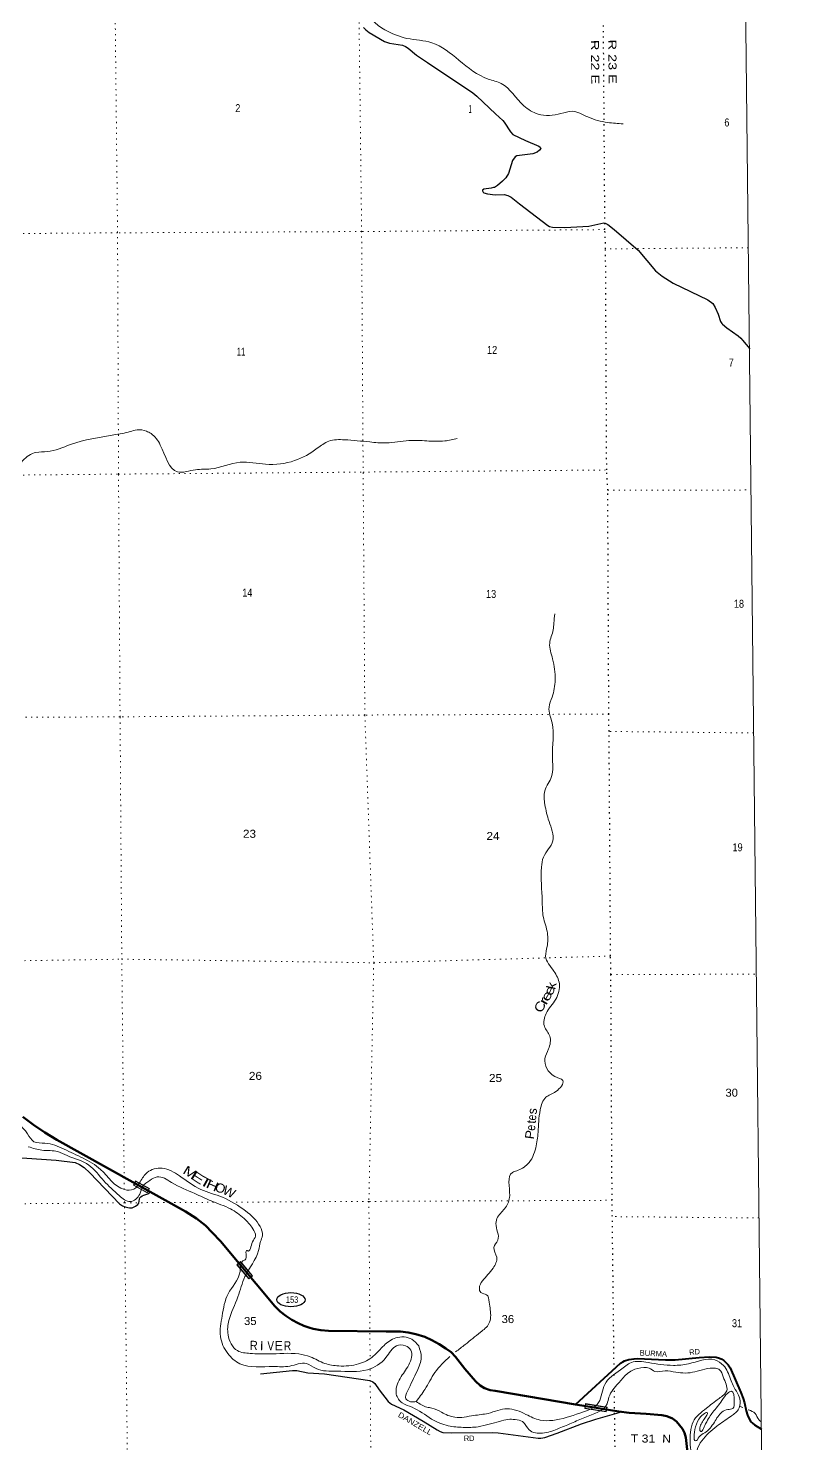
# Model space of a CAD drawing. Header units: feet. Extents: x 0 to 246606, y 183576 to 368785.
# Drawn here: x 230028 to 246606, y 234860 to 265819 of the extents above; entities that cross this region are included whole.
import ezdxf
from ezdxf.enums import TextEntityAlignment as Align

# ---------------------------------------------------------------- set-up
doc = ezdxf.new("R2010")
doc.units = ezdxf.units.FT
doc.header["$LTSCALE"] = 80
doc.linetypes.add('DOTTED', pattern=[1.5, 0.3, -1.2])
for name, color, linetype, lineweight in [('17', 7, 'Continuous', 25), ('23', 7, 'Continuous', 70), ('26', 7, 'Continuous', 40), ('29', 7, 'Continuous', 25), ('30', 7, 'Continuous', 25), ('39', 7, 'Continuous', 13), ('4', 7, 'Continuous', 13), ('41', 7, 'Continuous', 13), ('59', 7, 'Continuous', 13), ('6', 7, 'DOTTED', 25), ('7', 7, 'DOTTED', 13)]:
    doc.layers.add(name, color=color, linetype=linetype, lineweight=lineweight)
doc.layers.add('27', color=7, linetype='Continuous')

msp = doc.modelspace()

# ---------------------------------------------------------------- linework, layer by layer
at = {"layer": '17'}
msp.add_ellipse((235768.82, 238009.42), major_axis=(309.24, -1), ratio=0.500121, dxfattribs=at)
at = {"layer": '23'}
for points in [[(229910.64, 242005.98), (230142.33, 241832.55), (230392.11, 241665.35), (230649.87, 241508.32), (233467.57, 239936.29), (233701.08, 239783.07), (233898.27, 239629.49), (234049, 239481.53), (234227.27, 239288.79), (235416.33, 237871.31), (235536.2, 237753.03), (235656.49, 237655.56), (235786.29, 237567.37), (235923.44, 237494.72), (236052.51, 237438.21), (236157.39, 237401.88), (236258.47, 237372.62), (236419.58, 237345.38), (236589.79, 237329.37), (237853.54, 237317.21)], [(237853.54, 237317.21), (238163.76, 237314.23), (238329.54, 237294.92), (238497.22, 237258.89), (238696.61, 237194.02), (238849.57, 237127), (239007.2, 237036.61), (239158.04, 236942.19), (239269.39, 236859.02), (239369.64, 236758.47), (239567.84, 236499.91), (239800.48, 236227.54), (239904.7, 236134.52), (239997.63, 236078.01), (240126.55, 236033.62), (240230.29, 236013.62), (241990.57, 235719.28)], [(241990.57, 235719.28), (242936.37, 235561.13), (243164.62, 235535.06), (243538.08, 235516.45), (243875.88, 235486.71), (243988.55, 235462.23), (244109.84, 235414.06), (244195.46, 235347.11), (244330.15, 235188.9), (244330.15, 235188.9), (244372.03, 235099.24), (244398.61, 234993.7), (244436.01, 234671)]]:
    msp.add_lwpolyline(points, dxfattribs=at)
at = {"layer": '26'}
msp.add_lwpolyline([(241990.57, 235719.28), (242973.26, 236619.74), (243025.66, 236652.4), (243064.29, 236669.97), (243158.51, 236699.02), (243274.99, 236719.16), (243343.9, 236721.81), (243956.25, 236691.05), (244047.55, 236691.05), (244166.44, 236694.24), (244692.43, 236748.4), (244916.69, 236757.81), (245063.33, 236751.63), (245134.41, 236733.21), (245187.08, 236708.62), (245229.22, 236680.51), (245279.34, 236637.35), (245327.55, 236585.63), (245374.41, 236516.62), (245605.66, 235978.78), (245658.42, 235851.87), (245683.99, 235756.37), (245717.61, 235579.73), (245747.2, 235485.81), (245768.4, 235432.64), (245824.45, 235341.74), (245856.06, 235306.6), (245901.89, 235269.68), (246053.54, 235177.59)], dxfattribs=at)
at = {"layer": '29'}
for points in [[(237357.68, 265838.59), (237408.12, 265783.91), (237480.77, 265724.86), (237815.82, 265529.45), (237924.89, 265491.53), (238208.24, 265449.13), (238273.96, 265424.31), (238330.48, 265384.41), (238510.73, 265233.99), (238751.77, 265070.32), (239748.43, 264404), (239833.31, 264332.89), (240238.83, 263946.02), (240400.73, 263805.05), (240431.67, 263767.61), (240568.6, 263554.25), (240623.5, 263498.03), (240898.93, 263363.63), (241189.76, 263238.85), (241220.34, 263216.23), (241228.74, 263191), (241203.34, 263154.55), (241148.89, 263111.09), (241057.33, 263076.13), (240707.56, 263031.18), (240670.95, 263006.49), (240613.75, 262929.28), (240521.75, 262646.41), (240463.78, 262547.5), (240395.55, 262473.71), (240287.25, 262379.27), (240215.8, 262337.21), (240198.98, 262339.31)], [(240198.98, 262339.31), (240144.34, 262322.49), (239986.72, 262301.18), (239955.2, 262280.43), (239955.2, 262261.5), (239967.81, 262234.17), (239988.08, 262222.75), (240064.48, 262196.31), (240237.16, 262177.87), (240432.92, 262180.54), (240510.01, 262162.67), (240583.28, 262124.25), (240767.43, 261981.93)], [(240767.43, 261981.93), (241384.26, 261502.35), (241422.08, 261481.32), (241486.86, 261470.75), (241759.6, 261458.37), (242283.95, 261487.64), (242607.69, 261560.44), (242640.99, 261559.13), (242695.63, 261529.69), (242838.33, 261414.73), (243358.86, 260965.21), (243738.12, 260513.76), (243880.91, 260396.22), (244126.28, 260247.49), (244881.24, 259878.89), (244992.03, 259796.63), (245045.17, 259714.87), (245107.08, 259564.86), (245160.25, 259408.69), (245188.07, 259359.47), (245200.68, 259346.85), (245300.03, 259263.75), (245545.21, 259094.1), (245602.07, 259038.77), (245637.74, 258996.8), (245798.47, 258807.89)], [(229137.1, 241163.13), (230634.72, 241060.83), (231051.48, 241008.17), (231143.37, 240970.43), (231248.44, 240898.93), (231374.33, 240783.26), (232021.94, 240106.15), (232084.87, 240066.17), (232141.61, 240038.83), (232202.55, 240024.11), (232242.48, 240015.7), (232295.97, 240019.36), (232328.65, 240030.42), (232372.78, 240055.65), (232421.11, 240091.4), (232441.55, 240121.92), (232456.84, 240207.07), (232465.25, 240234.4), (232484.16, 240257.54), (232517.78, 240280.67), (232553.51, 240297.49), (232643.88, 240326.93), (232662.79, 240335.34), (232688.01, 240368.99)], [(235106.29, 236388.63), (235805.46, 236464.53), (235897.06, 236461.74), (236141.49, 236410.78), (236505.29, 236385.56), (237494.88, 236244.16), (237561.48, 236215.7), (237603.51, 236177.84), (237698.27, 236039.74), (237893.53, 235786.7), (237966.1, 235727.58), (238236.79, 235600.52), (238663.02, 235350.86), (238967.11, 235159.89), (239028.36, 235124.28), (239087.21, 235107.45), (239275.06, 235095.69), (240185.38, 235102.06), (240301.9, 235099.04), (241176.67, 234978.78), (241234.99, 234979.18), (241319.05, 234996), (241590.54, 235093.04), (242118.02, 235291.32), (242431.15, 235394.15), (242997, 235554.2)]]:
    msp.add_lwpolyline(points, dxfattribs=at)
at = {"layer": '39'}
msp.add_line((245589.98, 235676.97), (245651.16, 235650.8), dxfattribs=at)
for points in [[(236861.21, 267028.74), (237095.81, 266881.25), (237353.14, 266418.06), (237567.5, 265982.39), (237821.78, 265786.97), (238304.29, 265599.1), (238849.77, 265500.81), (239443, 265121.34), (240083.34, 264708.37), (240368.13, 264610.07), (240858.24, 264126.31), (241172.91, 263943.9), (241669.86, 263953.6), (241913.45, 264003.68), (242259.33, 263880.15), (242692.06, 263759.98), (243032.19, 263726.98)], [(223027.27, 254546.77), (223215.25, 254526.22), (223727.83, 254457.62), (224631.9, 254419.24), (225081.48, 254369.81), (225189.74, 254415.78), (225416.16, 254411.23), (225539.86, 254495.7), (225769.35, 254757), (226292.81, 254968.47), (226926.78, 255107.15), (227408.87, 255154.88), (227886.69, 255107.89), (228478.53, 255229.81), (228757.31, 255449.58), (229084.57, 255563.38), (229485.24, 255642.07), (229675.54, 255945.05), (229910.07, 256367.52), (230195.78, 256541.08), (230443.97, 256561.03), (230950.35, 256713.84), (231898.23, 256923.82), (232254.53, 256997.79), (232405.41, 257034.36), (232608.01, 257007.29), (232712.11, 256952.51), (232912.84, 256703.91), (233291.75, 256115.73), (233682.9, 256164.06), (234016.02, 256181.29), (234661.95, 256328.21), (235214.49, 256284.4), (235849.59, 256362.68), (236345.69, 256632.13), (236595.37, 256787.01), (236942.37, 256818.55), (237490.94, 256770.65), (237853.07, 256750.07), (238347.21, 256802.01), (238737.4, 256793.95), (239133.49, 256794.03), (239405.29, 256848.57)], [(239368.82, 236869.19), (239577.65, 237028.61), (239912.08, 237297.57), (240098.45, 237487.72), (240134.17, 237629.23), (240101.67, 237958.97), (240046.1, 238119.21), (239921.91, 238167.63), (239887.72, 238265.77), (239955.54, 238419.86), (240188.69, 238701.35), (240267.07, 238938.16), (240206.44, 239152.69), (240290.38, 239309.04), (240249.04, 239678.91), (240286.9, 239814.42), (240460.73, 240026.53), (240550.81, 240285.67), (240611.94, 240794.06), (240704.23, 240829.72), (240944, 240974.38), (241121.12, 241333.54), (241171.3, 241672.62), (241218.66, 242160.66), (241342.75, 242438.45), (241562.71, 242562.67), (241711.76, 242802.59), (241538.25, 242894.55), (241322.66, 243287.91), (241401.62, 243494.53), (241426.64, 243774.81), (241309.35, 243992.49), (241346.57, 244268.94), (241558.91, 244582.33), (241637.37, 244921.84), (241514.98, 245195.82), (241336.98, 245525.33), (241369.35, 245737.26), (241376, 246027.34), (241286.32, 246388.41), (241261.67, 246730.35), (241245.69, 247469.13), (241290.03, 247689.3), (241491.47, 248044.81), (241410.64, 248472.47), (241320.88, 248837.58), (241319.14, 249143.63), (241466.9, 249451.99), (241484.92, 249889.24), (241477.09, 250624.11), (241411.96, 250969.45), (241480.51, 251192.02), (241544.19, 251565.53), (241488.93, 252029.84), (241425.98, 252367.16), (241503.26, 252662.35), (241516.6, 252811.57), (241537.12, 253009.23)], [(228372.94, 242685.54), (228625.74, 242517.73), (228956.06, 242386.29), (229270.78, 242316.83), (229469.8, 242252.01), (229617.9, 242076.06), (230010.49, 241639.02), (230151.18, 241466.01), (230392.28, 241433.49), (230811.99, 241302.8), (231223.9, 241103.69), (231608.04, 240858.29), (232127.19, 240419.24), (232334.68, 240429.98), (232473.53, 240587.41), (232629.39, 240793.49), (232950.96, 240887.06), (233334.13, 240715.78), (233798.41, 240422.92), (234274.58, 240249.05), (234777.36, 239950.75), (235092.93, 239613.3), (235145.22, 239412.74), (235103.29, 239279.19), (235060.47, 239085.22), (234764.51, 238515.35), (234610.74, 238073.44), (234412.34, 237556.88), (234393.99, 237244.48), (234598.64, 236895.25), (234874.62, 236835.08), (235283.07, 236823.27), (235941.88, 236823.39), (236191.63, 236760.8), (236509.61, 236616.7), (236813.8, 236560.99), (237247.49, 236603.94), (237569.64, 236774.05), (237803.66, 237009.24), (238059.26, 237172.27), (238411.44, 237143.48), (238561.7, 236998.8)], [(230027.97, 241355.37), (230326.48, 241279.43), (230674.66, 241248.57), (230876.78, 241163.89), (231351.18, 240952.95), (231678.99, 240609.65), (232016.52, 240286.64), (232255.45, 240155.42), (232464.27, 240321.17), (232526.75, 240480.91), (232683.24, 240617.12), (232845.44, 240696.15), (233158.97, 240574.13), (233666.74, 240332.29), (234025.47, 240170.7), (234445.08, 239995.95), (234744.08, 239787.13), (234936.3, 239560.54), (234995.87, 239402.38), (234927.6, 239272.45), (234820.09, 239079.49), (234809.88, 239085.37), (234765.19, 238883.31), (234743.16, 238872.9), (234655.74, 238626.48), (234395.29, 238138.57), (234265.02, 237653.28), (234229.01, 237205.68), (234387.61, 236833.59), (234652.53, 236610.14), (235384.7, 236547.47), (235742.77, 236558.53), (236107.53, 236612.5), (236317.72, 236505), (236773.17, 236445.61), (237445.89, 236478.14), (237847.07, 236744.1), (238078.65, 237001.4), (238270.62, 237002.36), (238387.64, 236905.5), (238343.18, 236584.64), (238156.76, 236289.77), (238072.32, 235946.14), (238203.3, 235751.06), (238416.2, 235658.45), (238844.51, 235400.29), (239209.07, 235250.87), (239535.07, 235217.65), (239860.18, 235230.73), (240103.62, 235288.87), (240328.83, 235348.73), (240513.93, 235391.86), (240669.61, 235388.23), (240832.15, 235342.41), (240976.99, 235163.42), (241271.38, 235091.45), (241591.02, 235180.97), (241901.85, 235308.61), (242195.16, 235436.2), (242678.81, 235732.54), (242721.62, 235881.08), (242926.14, 236180.26), (243109.24, 236380.78), (243229.57, 236464.13), (243484.13, 236524.32), (243600.9, 236512.88), (243723.49, 236442.28), (243951.6, 236455.87), (244184.62, 236423.23), (244596.72, 236431.61), (245047.9, 236511.08), (245141.04, 236478.01), (245219.72, 236320.58), (245295.66, 236019.55), (245127.09, 235849.81), (244850.26, 235634.09), (244560.73, 235341.66), (244504.53, 235107.2), (244516.23, 234665.24), (244619.73, 234357.88), (244873.71, 234071.84), (245087.66, 233871.77), (245299.56, 233780.4), (245642.63, 233699.11), (245923.86, 233467.86), (246000.7, 233251.57), (246051.85, 233111.41), (246052.41, 232867.76), (245967.47, 232550.3), (245945.62, 232316.37)], [(238561.7, 236998.8), (238616.92, 236749.96), (238525.61, 236448.51), (238315.63, 236010.31), (238282.42, 235842.66), (238380.65, 235777.73), (238505.91, 235779.67)], [(238505.91, 235779.67), (238696.86, 236048.42), (238918.27, 236416.32), (239239.61, 236768.74)], [(238505.91, 235779.67), (238742.59, 235660.49), (238848.06, 235639.97), (239057.94, 235548.57), (239351.04, 235438.32), (239766.61, 235476.97), (240080.98, 235524.12), (240497.4, 235625.2), (240905.95, 235500.62), (241217.5, 235376.56), (241494.47, 235370.78), (242086.4, 235528.8), (242496, 235762.63), (242627.9, 236158.53), (242970.39, 236473.39), (243211.06, 236635.45), (243576.69, 236635.45), (244129.24, 236573.4), (244458.01, 236606.67), (245036.4, 236692.13), (245224.35, 236570.62), (245377.08, 236274.28), (245437.25, 236130.74), (245590.95, 235792.54), (245546.04, 235602.56), (245373.09, 235450.87), (245077.92, 235242.93), (244750.54, 234921.72), (244653.14, 234728.92), (244689.8, 234499.92), (244873.64, 234289.32), (245283.91, 234074.15), (245491.46, 233998.83), (245715.79, 233891.54), (245937.75, 233695.62), (246075.62, 233518.47)], [(244587.1, 234948.6), (244599.07, 235170.29), (244687.75, 235397.19), (244780.76, 235501.33), (244870.96, 235540.98), (244804.97, 235396.99), (244734.25, 235289.17), (244706.07, 235175.97), (244719, 235133.88), (244835.23, 235292.74), (244994.08, 235548.92), (245189.34, 235803.65), (245317.65, 235964.72), (245397.71, 236006.23), (245458.42, 235787.67), (245431.04, 235632.2), (245320.38, 235606.32), (245190.09, 235549.94), (245026.47, 235331.95), (244814.67, 235097.1), (244695.05, 235010.68), (244615.87, 234922.86), (244587.1, 234948.6)], [(245761.85, 235603.45), (245774.49, 235598.04), (245915.34, 235523.69), (245994.73, 235385.98), (246055.12, 235336.64)]]:
    msp.add_spline(points, degree=3, dxfattribs=at)
at = {"layer": '4'}
msp.add_line((244583.23, 368785.28), (246606.45, 184933.96), dxfattribs=at)
msp.add_line((244583.23, 368785.28), (246606.45, 184933.96), dxfattribs=at)
at = {"layer": '59'}
for p, q in [((232323.69, 240514.26), (232374.39, 240606.22)), ((232374.39, 240606.22), (232678.49, 240438.6)), ((232627.81, 240346.64), (232323.69, 240514.26)), ((232678.49, 240438.6), (232627.81, 240346.64))]:
    msp.add_line(p, q, dxfattribs=at)
for points in [[(232334.55, 240517.4), (232377.53, 240595.35), (232667.62, 240435.45), (232624.66, 240357.5)], [(234669.55, 238842.04), (234929.24, 238533.04), (234848.87, 238465.49), (234589.16, 238774.48)], [(234600.43, 238773.5), (234668.57, 238830.76), (234917.96, 238534.01), (234849.84, 238476.76)], [(242210.01, 235736.93), (242679.18, 235659.2), (242662.02, 235555.62), (242192.86, 235633.35)], [(242202.06, 235639.93), (242216.59, 235727.72), (242669.97, 235652.61), (242655.43, 235564.82)]]:
    msp.add_lwpolyline(points, close=True, dxfattribs=at)
at = {"layer": '6'}
for points in [[(242835.7, 236352.94), (242795.17, 239827.56), (242790.31, 240183.94), (242763.81, 245121.5), (242758.02, 245526.2), (242723.9, 250439.48), (242718.62, 250818), (242694.95, 255713.33), (242672.21, 256158.03), (242647.65, 260994.93), (242633.46, 261415.61), (242598.44, 266270.47), (242592.23, 266697.31), (242529.01, 271545.69), (242512.18, 271998.54), (242454.67, 276788.56)], [(242905.82, 230834.45), (242853.91, 234791.82), (242839.16, 236056.69)]]:
    msp.add_lwpolyline(points, dxfattribs=at)
at = {"layer": '7'}
for p, q in [((245769.16, 261018.8), (242647.65, 260994.93)), ((242694.95, 255713.33), (245827.47, 255720.52)), ((245885.95, 250406.06), (242723.9, 250439.48)), ((242763.81, 245121.5), (245944.01, 245129.84)), ((246002.7, 239797.05), (242795.17, 239827.56))]:
    msp.add_line(p, q, dxfattribs=at)
for points in [[(232126.14, 240418.37), (232071.2, 245447.4), (232033.43, 250759.37), (231999.78, 256067.37), (231978.8, 261347.38), (231920.77, 266661.05), (231887.15, 271967.04), (231846.11, 276675.83)], [(237142.02, 276731.47), (237197.92, 272021.02), (237250.66, 266667), (237314.14, 261385.65), (237347.37, 256099.79), (237384.95, 250797.89), (237578.5, 245379.64), (237472.9, 240160.05), (237498.99, 236728.19)], [(242633.46, 261415.61), (237314.38, 261373.57), (231978.84, 261345.37), (226679.93, 261305.67), (221358.71, 261269.64), (216013.02, 261243.29), (215044.08, 261217.04)], [(222624.64, 256001.99), (226672.75, 256017.15), (231999.78, 256067.37), (237345.11, 256111.84), (242672.21, 256158.03)], [(242718.62, 250818), (237384.95, 250797.89), (232033.43, 250759.37), (226730.28, 250729.67), (224548.09, 250679.56)], [(226945.12, 245380.08), (232073.03, 245457.5), (237578.5, 245379.64), (242758.02, 245526.2)], [(234081.85, 240140.82), (232133.36, 240129.77), (226796.19, 240081.41), (221475.39, 240023.24), (216095.71, 239976.21), (215248.82, 239954)], [(232159.14, 230720.3), (232191, 234731.53), (232129.27, 240131.72), (232128.52, 240200.78)], [(242790.31, 240183.94), (237472.9, 240160.05), (234477.57, 240143.06)], [(237500.86, 236482.66), (237513.67, 234797.78), (237532.32, 230776.73)]]:
    msp.add_lwpolyline(points, dxfattribs=at)

# ---------------------------------------------------------------- texts
at = {"layer": '17', "width": 0.8}
msp.add_text('153', height=140, dxfattribs=at).set_placement((235794.87, 237941.11), align=Align.CENTER)
at = {"layer": '27'}
msp.add_text('BURMA', height=120, rotation=357.124, dxfattribs=at).set_placement((243390.89, 236789.35))
at = {"layer": '27', "width": 0.85}
msp.add_text('RD', height=120, rotation=5.879, dxfattribs=at).set_placement((244481.03, 236797))
at = {"layer": '30'}
for s, rotation, width, p in [('DANZELL', 329.641, 1.15, (238455.72, 235247.79)), ('RD', 0.401, 0.8, (239665.85, 234918.48))]:
    msp.add_text(s, height=120, rotation=rotation, dxfattribs=dict(at, width=width)).set_placement(p, align=Align.CENTER)
at = {"layer": '41'}
for s, rotation, width, p in [('k', 77.297, 1.15, (241562.66, 244856.21)), ('r', 62.415, 1.55, (241381.55, 244500.81)), ('e', 61.289, 1.45, (241443.77, 244606.73)), ('e', 65.331, 1.35, (241513.28, 244731.53)), ('C', 63.445, 1.25, (241301.14, 244373.15)), ('e', 84.522, 0.85, (241109.61, 241762.59)), ('e', 84.393, 0.85, (241131.13, 241985.58)), ('P', 82.387, 1.1, (241091.91, 241607.01)), ('M', 328.271, 1.35, (233514.44, 240706.67)), ('E', 326.979, 1.7, (233676, 240596.12)), ('T', 330.848, 1.65, (233860.54, 240487.47)), ('H', 336.153, 1.35, (234014.15, 240418.99)), ('O', 338.533, 1.05, (234190.19, 240357.85)), ('W', 333.663, 1.05, (234376.7, 240278.85)), ('R', 358.051, 0.9, (234952.91, 236910.3)), ('V', 0.283, 0.8, (235326.97, 236902.64)), ('R', 0.434, 0.85, (235693.36, 236902.37))]:
    msp.add_text(s, height=200, rotation=rotation, dxfattribs=dict(at, width=width)).set_placement(p, align=Align.CENTER)
for s, rotation, p in [('s', 84.393, (241144.75, 242124.28)), ('t', 84.522, (241120.73, 241890.17)), ('I', 358.636, (235127.33, 236903.12)), ('E', 0.283, (235501.12, 236903.55))]:
    msp.add_text(s, height=200, rotation=rotation, dxfattribs=at).set_placement(p, align=Align.CENTER)
at = {"layer": '6'}
for s, rotation, width, p in [('R 22 E', 270.413, 1.35, (242328.53, 265562.88)), ('R 23 E', 270.413, 1.35, (242707.82, 265570.42)), ('T 31  N', 359.449, 1.15, (243195.68, 234888.54))]:
    msp.add_text(s, height=175, rotation=rotation, dxfattribs=dict(at, width=width)).set_placement(p)
at = {"layer": '7'}
for s, width, p in [('2', 0.85, (234551.57, 263985.12)), ('1', 0.4, (239655.93, 263968.89)), ('6', 0.85, (245243.8, 263672.24)), ('11', 0.65, (234587.49, 258657.95)), ('12', 0.85, (240056.33, 258696.32)), ('7', 0.85, (245339.09, 258419.59)), ('14', 0.85, (234704.32, 253386.69)), ('13', 0.85, (240034.49, 253359.25)), ('18', 0.85, (245453.01, 253145.08)), ('23', 1.1, (234719.58, 248113.44)), ('24', 1.1, (240043.02, 248064.93)), ('19', 0.85, (245422.3, 247817.92)), ('26', 1.1, (234849.46, 242817.68)), ('25', 1.1, (240098.64, 242771.37)), ('30', 1.05, (245267.78, 242450.63)), ('35', 1.05, (234743.84, 237456.36)), ('36', 1.05, (240374.36, 237498.7)), ('31', 0.85, (245410.44, 237408.27))]:
    msp.add_text(s, height=175, dxfattribs=dict(at, width=width)).set_placement(p)

doc.saveas('drawing.dxf')
